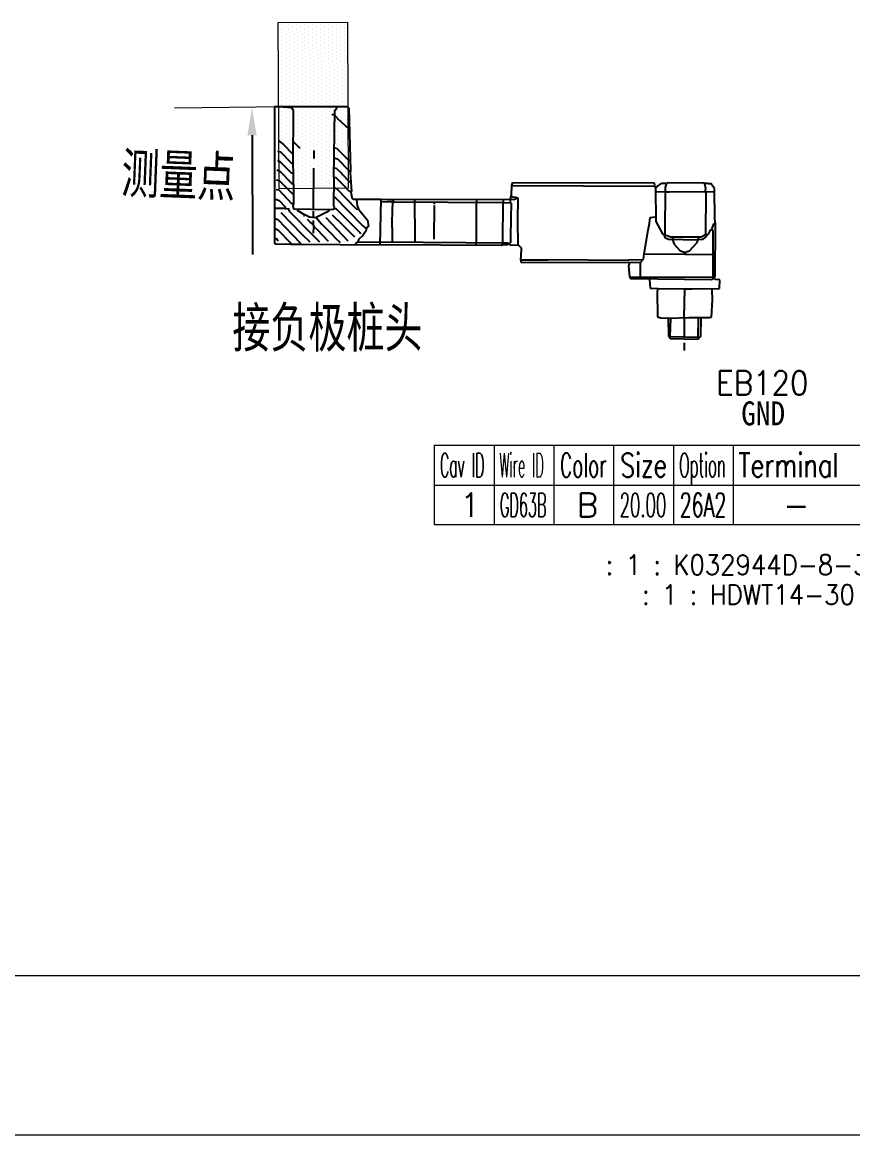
# Model space of a CAD drawing. Header units: inches. Extents: x 47316 to 59086, y 3141 to 11743.
# Drawn here: x 53087.4 to 53191.7, y 9458.1 to 9597.7 of the extents above; entities that cross this region are included whole.
import ezdxf

# ---------------------------------------------------------------- set-up
doc = ezdxf.new("R2010")
doc.units = ezdxf.units.IN
doc.header["$MEASUREMENT"] = 0
doc.layers.add('PFV', color=7, linetype='Continuous')
doc.styles.add('MtX_FangSong_GB2312', font='')
doc.styles.get("Standard").update_dxf_attribs({"font": ''})
doc.styles.get('MtX_FangSong_GB2312').set_extended_font_data('FangSong_GB2312')
doc.styles.get('Standard').set_extended_font_data('SimSun')

msp = doc.modelspace()

# ---------------------------------------------------------------- linework, layer by layer
at = {"color": 0, "lineweight": 15}
for p, q in [((53119.55, 9597.65), (53128.24, 9597.69)), ((53119.65, 9576.8), (53119.55, 9597.65)), ((53119.9, 9597.43), (53119.9, 9597.43)), ((53119.9, 9596.93), (53119.9, 9596.93)), ((53120.4, 9597.18), (53120.4, 9597.18)), ((53120.9, 9597.43), (53120.9, 9597.43)), ((53120.9, 9596.93), (53120.9, 9596.93)), ((53121.4, 9597.19), (53121.4, 9597.19)), ((53121.9, 9597.44), (53121.9, 9597.44)), ((53121.9, 9596.94), (53121.9, 9596.94)), ((53122.4, 9597.19), (53122.4, 9597.19)), ((53122.9, 9597.44), (53122.9, 9597.44)), ((53122.9, 9596.94), (53122.9, 9596.94)), ((53123.4, 9597.2), (53123.4, 9597.2)), ((53123.9, 9597.45), (53123.9, 9597.45)), ((53123.9, 9596.95), (53123.9, 9596.95)), ((53124.4, 9597.2), (53124.4, 9597.2)), ((53124.9, 9597.45), (53124.9, 9597.45)), ((53124.9, 9596.95), (53124.9, 9596.95)), ((53125.4, 9597.21), (53125.4, 9597.21)), ((53125.9, 9597.46), (53125.9, 9597.46)), ((53125.9, 9596.96), (53125.9, 9596.96)), ((53126.4, 9597.21), (53126.4, 9597.21)), ((53126.9, 9597.46), (53126.9, 9597.46)), ((53126.9, 9596.96), (53126.9, 9596.96)), ((53127.4, 9597.22), (53127.4, 9597.22)), ((53127.9, 9597.47), (53127.9, 9597.47)), ((53127.9, 9596.97), (53127.9, 9596.97)), ((53128.24, 9597.69), (53128.34, 9576.85)), ((53119.91, 9596.43), (53119.91, 9596.43)), ((53119.91, 9595.93), (53119.91, 9595.93)), ((53119.91, 9595.43), (53119.91, 9595.43)), ((53120.4, 9596.68), (53120.4, 9596.68)), ((53120.41, 9596.18), (53120.41, 9596.18)), ((53120.41, 9595.68), (53120.41, 9595.68)), ((53120.91, 9596.43), (53120.91, 9596.43)), ((53120.91, 9595.93), (53120.91, 9595.93)), ((53120.91, 9595.43), (53120.91, 9595.43)), ((53121.4, 9596.69), (53121.4, 9596.69)), ((53121.41, 9596.19), (53121.41, 9596.19)), ((53121.41, 9595.69), (53121.41, 9595.69)), ((53121.91, 9596.44), (53121.91, 9596.44)), ((53121.91, 9595.94), (53121.91, 9595.94)), ((53121.91, 9595.44), (53121.91, 9595.44)), ((53122.4, 9596.69), (53122.4, 9596.69)), ((53122.41, 9596.19), (53122.41, 9596.19)), ((53122.41, 9595.69), (53122.41, 9595.69)), ((53122.91, 9596.44), (53122.91, 9596.44)), ((53122.91, 9595.94), (53122.91, 9595.94)), ((53122.91, 9595.44), (53122.91, 9595.44)), ((53123.4, 9596.7), (53123.4, 9596.7)), ((53123.41, 9596.2), (53123.41, 9596.2)), ((53123.41, 9595.7), (53123.41, 9595.7)), ((53123.91, 9596.45), (53123.91, 9596.45)), ((53123.91, 9595.95), (53123.91, 9595.95)), ((53123.91, 9595.45), (53123.91, 9595.45)), ((53124.4, 9596.7), (53124.4, 9596.7)), ((53124.41, 9596.2), (53124.41, 9596.2)), ((53124.41, 9595.7), (53124.41, 9595.7)), ((53124.91, 9596.45), (53124.91, 9596.45)), ((53124.91, 9595.95), (53124.91, 9595.95)), ((53124.91, 9595.45), (53124.91, 9595.45)), ((53125.4, 9596.71), (53125.4, 9596.71)), ((53125.41, 9596.21), (53125.41, 9596.21)), ((53125.41, 9595.71), (53125.41, 9595.71)), ((53125.91, 9596.46), (53125.91, 9596.46)), ((53125.91, 9595.96), (53125.91, 9595.96)), ((53125.91, 9595.46), (53125.91, 9595.46)), ((53126.4, 9596.71), (53126.4, 9596.71)), ((53126.41, 9596.21), (53126.41, 9596.21)), ((53126.41, 9595.71), (53126.41, 9595.71)), ((53126.91, 9596.46), (53126.91, 9596.46)), ((53126.91, 9595.96), (53126.91, 9595.96)), ((53126.91, 9595.46), (53126.91, 9595.46)), ((53127.4, 9596.72), (53127.4, 9596.72)), ((53127.41, 9596.22), (53127.41, 9596.22)), ((53127.41, 9595.72), (53127.41, 9595.72)), ((53127.91, 9596.47), (53127.91, 9596.47)), ((53127.91, 9595.97), (53127.91, 9595.97)), ((53127.91, 9595.47), (53127.91, 9595.47)), ((53119.91, 9594.93), (53119.91, 9594.93)), ((53119.92, 9594.43), (53119.92, 9594.43)), ((53120.41, 9595.18), (53120.41, 9595.18)), ((53120.41, 9594.68), (53120.41, 9594.68)), ((53120.42, 9594.18), (53120.42, 9594.18)), ((53120.91, 9594.93), (53120.91, 9594.93)), ((53120.92, 9594.43), (53120.92, 9594.43)), ((53121.41, 9595.19), (53121.41, 9595.19)), ((53121.41, 9594.69), (53121.41, 9594.69)), ((53121.42, 9594.19), (53121.42, 9594.19)), ((53121.91, 9594.94), (53121.91, 9594.94)), ((53121.91, 9594.44), (53121.91, 9594.44)), ((53122.41, 9595.19), (53122.41, 9595.19)), ((53122.41, 9594.69), (53122.41, 9594.69)), ((53122.42, 9594.19), (53122.42, 9594.19)), ((53122.91, 9594.94), (53122.91, 9594.94)), ((53122.91, 9594.44), (53122.91, 9594.44)), ((53123.41, 9595.2), (53123.41, 9595.2)), ((53123.41, 9594.7), (53123.41, 9594.7)), ((53123.42, 9594.2), (53123.42, 9594.2)), ((53123.91, 9594.95), (53123.91, 9594.95)), ((53123.91, 9594.45), (53123.91, 9594.45)), ((53124.41, 9595.2), (53124.41, 9595.2)), ((53124.41, 9594.7), (53124.41, 9594.7)), ((53124.42, 9594.2), (53124.42, 9594.2)), ((53124.91, 9594.95), (53124.91, 9594.95)), ((53124.91, 9594.45), (53124.91, 9594.45)), ((53125.41, 9595.21), (53125.41, 9595.21)), ((53125.41, 9594.71), (53125.41, 9594.71)), ((53125.42, 9594.21), (53125.42, 9594.21)), ((53125.91, 9594.96), (53125.91, 9594.96)), ((53125.91, 9594.46), (53125.91, 9594.46)), ((53126.41, 9595.21), (53126.41, 9595.21)), ((53126.41, 9594.71), (53126.41, 9594.71)), ((53126.42, 9594.21), (53126.42, 9594.21)), ((53126.91, 9594.96), (53126.91, 9594.96)), ((53126.91, 9594.46), (53126.91, 9594.46)), ((53127.41, 9595.22), (53127.41, 9595.22)), ((53127.41, 9594.72), (53127.41, 9594.72)), ((53127.42, 9594.22), (53127.42, 9594.22)), ((53127.91, 9594.97), (53127.91, 9594.97)), ((53127.91, 9594.47), (53127.91, 9594.47)), ((53119.92, 9593.93), (53119.92, 9593.93)), ((53119.92, 9593.43), (53119.92, 9593.43)), ((53119.92, 9592.93), (53119.92, 9592.93)), ((53120.42, 9593.68), (53120.42, 9593.68)), ((53120.42, 9593.18), (53120.42, 9593.18)), ((53120.42, 9592.68), (53120.42, 9592.68)), ((53120.92, 9593.93), (53120.92, 9593.93)), ((53120.92, 9593.43), (53120.92, 9593.43)), ((53120.92, 9592.93), (53120.92, 9592.93)), ((53121.42, 9593.69), (53121.42, 9593.69)), ((53121.42, 9593.19), (53121.42, 9593.19)), ((53121.42, 9592.69), (53121.42, 9592.69)), ((53121.92, 9593.94), (53121.92, 9593.94)), ((53121.92, 9593.44), (53121.92, 9593.44)), ((53121.92, 9592.94), (53121.92, 9592.94)), ((53122.42, 9593.69), (53122.42, 9593.69)), ((53122.42, 9593.19), (53122.42, 9593.19)), ((53122.42, 9592.69), (53122.42, 9592.69)), ((53122.92, 9593.94), (53122.92, 9593.94)), ((53122.92, 9593.44), (53122.92, 9593.44)), ((53122.92, 9592.94), (53122.92, 9592.94)), ((53123.42, 9593.7), (53123.42, 9593.7)), ((53123.42, 9593.2), (53123.42, 9593.2)), ((53123.42, 9592.7), (53123.42, 9592.7)), ((53123.92, 9593.95), (53123.92, 9593.95)), ((53123.92, 9593.45), (53123.92, 9593.45)), ((53123.92, 9592.95), (53123.92, 9592.95)), ((53124.42, 9593.7), (53124.42, 9593.7)), ((53124.42, 9593.2), (53124.42, 9593.2)), ((53124.42, 9592.7), (53124.42, 9592.7)), ((53124.92, 9593.95), (53124.92, 9593.95)), ((53124.92, 9593.45), (53124.92, 9593.45)), ((53124.92, 9592.95), (53124.92, 9592.95)), ((53125.42, 9593.71), (53125.42, 9593.71)), ((53125.42, 9593.21), (53125.42, 9593.21)), ((53125.42, 9592.71), (53125.42, 9592.71)), ((53125.92, 9593.96), (53125.92, 9593.96)), ((53125.92, 9593.46), (53125.92, 9593.46)), ((53125.92, 9592.96), (53125.92, 9592.96)), ((53126.42, 9593.71), (53126.42, 9593.71)), ((53126.42, 9593.21), (53126.42, 9593.21)), ((53126.42, 9592.71), (53126.42, 9592.71)), ((53126.92, 9593.96), (53126.92, 9593.96)), ((53126.92, 9593.46), (53126.92, 9593.46)), ((53126.92, 9592.96), (53126.92, 9592.96)), ((53127.42, 9593.72), (53127.42, 9593.72)), ((53127.42, 9593.22), (53127.42, 9593.22)), ((53127.42, 9592.72), (53127.42, 9592.72)), ((53127.92, 9593.97), (53127.92, 9593.97)), ((53127.92, 9593.47), (53127.92, 9593.47)), ((53127.92, 9592.97), (53127.92, 9592.97)), ((53119.92, 9592.43), (53119.92, 9592.43)), ((53119.93, 9591.93), (53119.93, 9591.93)), ((53119.93, 9591.43), (53119.93, 9591.43)), ((53120.43, 9592.18), (53120.43, 9592.18)), ((53120.43, 9591.68), (53120.43, 9591.68)), ((53120.92, 9592.43), (53120.92, 9592.43)), ((53120.93, 9591.93), (53120.93, 9591.93)), ((53120.93, 9591.43), (53120.93, 9591.43)), ((53121.43, 9592.19), (53121.43, 9592.19)), ((53121.43, 9591.69), (53121.43, 9591.69)), ((53121.92, 9592.44), (53121.92, 9592.44)), ((53121.93, 9591.94), (53121.93, 9591.94)), ((53121.93, 9591.44), (53121.93, 9591.44)), ((53122.43, 9592.19), (53122.43, 9592.19)), ((53122.43, 9591.69), (53122.43, 9591.69)), ((53122.92, 9592.44), (53122.92, 9592.44)), ((53122.93, 9591.94), (53122.93, 9591.94)), ((53122.93, 9591.44), (53122.93, 9591.44)), ((53123.43, 9592.2), (53123.43, 9592.2)), ((53123.43, 9591.7), (53123.43, 9591.7)), ((53123.92, 9592.45), (53123.92, 9592.45)), ((53123.93, 9591.95), (53123.93, 9591.95)), ((53123.93, 9591.45), (53123.93, 9591.45)), ((53124.43, 9592.2), (53124.43, 9592.2)), ((53124.43, 9591.7), (53124.43, 9591.7)), ((53124.92, 9592.45), (53124.92, 9592.45)), ((53124.93, 9591.95), (53124.93, 9591.95)), ((53124.93, 9591.45), (53124.93, 9591.45)), ((53125.43, 9592.21), (53125.43, 9592.21)), ((53125.43, 9591.71), (53125.43, 9591.71)), ((53125.92, 9592.46), (53125.92, 9592.46)), ((53125.93, 9591.96), (53125.93, 9591.96)), ((53125.93, 9591.46), (53125.93, 9591.46)), ((53126.43, 9592.21), (53126.43, 9592.21)), ((53126.43, 9591.71), (53126.43, 9591.71)), ((53126.92, 9592.46), (53126.92, 9592.46)), ((53126.93, 9591.96), (53126.93, 9591.96)), ((53126.93, 9591.46), (53126.93, 9591.46)), ((53127.43, 9592.22), (53127.43, 9592.22)), ((53127.43, 9591.72), (53127.43, 9591.72)), ((53127.92, 9592.47), (53127.92, 9592.47)), ((53127.93, 9591.97), (53127.93, 9591.97)), ((53127.93, 9591.47), (53127.93, 9591.47)), ((53119.93, 9590.93), (53119.93, 9590.93)), ((53119.93, 9590.43), (53119.93, 9590.43)), ((53119.94, 9589.93), (53119.94, 9589.93)), ((53120.43, 9591.18), (53120.43, 9591.18)), ((53120.43, 9590.68), (53120.43, 9590.68)), ((53120.44, 9590.18), (53120.44, 9590.18)), ((53120.93, 9590.93), (53120.93, 9590.93)), ((53120.93, 9590.43), (53120.93, 9590.43)), ((53120.94, 9589.93), (53120.94, 9589.93)), ((53121.43, 9591.19), (53121.43, 9591.19)), ((53121.43, 9590.69), (53121.43, 9590.69)), ((53121.44, 9590.19), (53121.44, 9590.19)), ((53121.93, 9590.94), (53121.93, 9590.94)), ((53121.93, 9590.44), (53121.93, 9590.44)), ((53121.94, 9589.94), (53121.94, 9589.94)), ((53122.43, 9591.19), (53122.43, 9591.19)), ((53122.43, 9590.69), (53122.43, 9590.69)), ((53122.44, 9590.19), (53122.44, 9590.19)), ((53122.93, 9590.94), (53122.93, 9590.94)), ((53122.93, 9590.44), (53122.93, 9590.44)), ((53122.94, 9589.94), (53122.94, 9589.94)), ((53123.43, 9591.2), (53123.43, 9591.2)), ((53123.43, 9590.7), (53123.43, 9590.7)), ((53123.44, 9590.2), (53123.44, 9590.2)), ((53123.93, 9590.95), (53123.93, 9590.95)), ((53123.93, 9590.45), (53123.93, 9590.45)), ((53123.94, 9589.95), (53123.94, 9589.95)), ((53124.43, 9591.2), (53124.43, 9591.2)), ((53124.43, 9590.7), (53124.43, 9590.7)), ((53124.44, 9590.2), (53124.44, 9590.2)), ((53124.93, 9590.95), (53124.93, 9590.95)), ((53124.93, 9590.45), (53124.93, 9590.45)), ((53124.94, 9589.95), (53124.94, 9589.95)), ((53125.43, 9591.21), (53125.43, 9591.21)), ((53125.43, 9590.71), (53125.43, 9590.71)), ((53125.44, 9590.21), (53125.44, 9590.21)), ((53125.93, 9590.96), (53125.93, 9590.96)), ((53125.93, 9590.46), (53125.93, 9590.46)), ((53125.94, 9589.96), (53125.94, 9589.96)), ((53126.43, 9591.21), (53126.43, 9591.21)), ((53126.43, 9590.71), (53126.43, 9590.71)), ((53126.44, 9590.21), (53126.44, 9590.21)), ((53126.93, 9590.96), (53126.93, 9590.96)), ((53126.93, 9590.46), (53126.93, 9590.46)), ((53126.94, 9589.96), (53126.94, 9589.96)), ((53127.43, 9591.22), (53127.43, 9591.22)), ((53127.43, 9590.72), (53127.43, 9590.72)), ((53127.44, 9590.22), (53127.44, 9590.22)), ((53127.93, 9590.97), (53127.93, 9590.97)), ((53127.93, 9590.47), (53127.93, 9590.47)), ((53127.94, 9589.97), (53127.94, 9589.97)), ((53119.94, 9589.43), (53119.94, 9589.43)), ((53119.94, 9588.93), (53119.94, 9588.93)), ((53120.44, 9589.68), (53120.44, 9589.68)), ((53120.44, 9589.18), (53120.44, 9589.18)), ((53120.44, 9588.68), (53120.44, 9588.68)), ((53120.94, 9589.43), (53120.94, 9589.43)), ((53120.94, 9588.93), (53120.94, 9588.93)), ((53121.44, 9589.69), (53121.44, 9589.69)), ((53121.44, 9589.19), (53121.44, 9589.19)), ((53121.44, 9588.69), (53121.44, 9588.69)), ((53121.94, 9589.44), (53121.94, 9589.44)), ((53121.94, 9588.94), (53121.94, 9588.94)), ((53122.44, 9589.69), (53122.44, 9589.69)), ((53122.44, 9589.19), (53122.44, 9589.19)), ((53122.44, 9588.69), (53122.44, 9588.69)), ((53122.94, 9589.44), (53122.94, 9589.44)), ((53122.94, 9588.94), (53122.94, 9588.94)), ((53123.44, 9589.7), (53123.44, 9589.7)), ((53123.44, 9589.2), (53123.44, 9589.2)), ((53123.44, 9588.7), (53123.44, 9588.7)), ((53123.94, 9589.45), (53123.94, 9589.45)), ((53123.94, 9588.95), (53123.94, 9588.95)), ((53123.94, 9588.45), (53123.94, 9588.45)), ((53124.44, 9589.7), (53124.44, 9589.7)), ((53124.44, 9589.2), (53124.44, 9589.2)), ((53124.44, 9588.7), (53124.44, 9588.7)), ((53124.94, 9589.45), (53124.94, 9589.45)), ((53124.94, 9588.95), (53124.94, 9588.95)), ((53124.94, 9588.45), (53124.94, 9588.45)), ((53125.44, 9589.71), (53125.44, 9589.71)), ((53125.44, 9589.21), (53125.44, 9589.21)), ((53125.44, 9588.71), (53125.44, 9588.71)), ((53125.94, 9589.46), (53125.94, 9589.46)), ((53125.94, 9588.96), (53125.94, 9588.96)), ((53125.94, 9588.46), (53125.94, 9588.46)), ((53126.44, 9589.71), (53126.44, 9589.71)), ((53126.44, 9589.21), (53126.44, 9589.21)), ((53126.44, 9588.71), (53126.44, 9588.71)), ((53126.94, 9589.46), (53126.94, 9589.46)), ((53126.94, 9588.96), (53126.94, 9588.96)), ((53126.94, 9588.46), (53126.94, 9588.46)), ((53127.44, 9589.72), (53127.44, 9589.72)), ((53127.44, 9589.22), (53127.44, 9589.22)), ((53127.44, 9588.72), (53127.44, 9588.72)), ((53127.94, 9589.47), (53127.94, 9589.47)), ((53127.94, 9588.97), (53127.94, 9588.97)), ((53127.94, 9588.47), (53127.94, 9588.47)), ((53123.65, 9587.1), (53106.54, 9586.89)), ((53119.94, 9588.43), (53119.94, 9588.43)), ((53119.95, 9587.93), (53119.95, 9587.93)), ((53119.95, 9587.43), (53119.95, 9587.43)), ((53120.44, 9588.18), (53120.44, 9588.18)), ((53120.45, 9587.68), (53120.45, 9587.68)), ((53120.45, 9587.18), (53120.45, 9587.18)), ((53120.94, 9588.43), (53120.94, 9588.43)), ((53120.95, 9587.93), (53120.95, 9587.93)), ((53120.95, 9587.43), (53120.95, 9587.43)), ((53121.44, 9588.19), (53121.44, 9588.19)), ((53121.45, 9587.69), (53121.45, 9587.69)), ((53121.45, 9587.19), (53121.45, 9587.19)), ((53121.94, 9588.44), (53121.94, 9588.44)), ((53121.95, 9587.94), (53121.95, 9587.94)), ((53121.95, 9587.44), (53121.95, 9587.44)), ((53122.44, 9588.19), (53122.44, 9588.19)), ((53122.45, 9587.69), (53122.45, 9587.69)), ((53122.45, 9587.19), (53122.45, 9587.19)), ((53122.94, 9588.44), (53122.94, 9588.44)), ((53122.95, 9587.94), (53122.95, 9587.94)), ((53122.95, 9587.44), (53122.95, 9587.44)), ((53123.44, 9588.2), (53123.44, 9588.2)), ((53123.45, 9587.7), (53123.45, 9587.7)), ((53123.45, 9587.2), (53123.45, 9587.2)), ((53123.95, 9587.95), (53123.95, 9587.95)), ((53123.95, 9587.45), (53123.95, 9587.45)), ((53124.44, 9588.2), (53124.44, 9588.2)), ((53124.45, 9587.7), (53124.45, 9587.7)), ((53124.45, 9587.2), (53124.45, 9587.2)), ((53124.95, 9587.95), (53124.95, 9587.95)), ((53124.95, 9587.45), (53124.95, 9587.45)), ((53125.44, 9588.21), (53125.44, 9588.21)), ((53125.45, 9587.71), (53125.45, 9587.71)), ((53125.45, 9587.21), (53125.45, 9587.21)), ((53125.95, 9587.96), (53125.95, 9587.96)), ((53125.95, 9587.46), (53125.95, 9587.46)), ((53126.44, 9588.21), (53126.44, 9588.21)), ((53126.45, 9587.71), (53126.45, 9587.71)), ((53126.45, 9587.21), (53126.45, 9587.21)), ((53126.95, 9587.96), (53126.95, 9587.96)), ((53126.95, 9587.46), (53126.95, 9587.46)), ((53127.44, 9588.22), (53127.44, 9588.22)), ((53127.45, 9587.72), (53127.45, 9587.72)), ((53127.45, 9587.22), (53127.45, 9587.22)), ((53127.95, 9587.97), (53127.95, 9587.97)), ((53127.95, 9587.47), (53127.95, 9587.47)), ((53119.95, 9586.93), (53119.95, 9586.93)), ((53119.95, 9586.43), (53119.95, 9586.43)), ((53119.96, 9585.93), (53119.96, 9585.93)), ((53120.45, 9586.68), (53120.45, 9586.68)), ((53120.45, 9586.18), (53120.45, 9586.18)), ((53120.46, 9585.68), (53120.46, 9585.68)), ((53120.95, 9586.93), (53120.95, 9586.93)), ((53120.95, 9586.43), (53120.95, 9586.43)), ((53120.96, 9585.93), (53120.96, 9585.93)), ((53121.45, 9586.69), (53121.45, 9586.69)), ((53121.45, 9586.19), (53121.45, 9586.19)), ((53121.46, 9585.69), (53121.46, 9585.69)), ((53121.95, 9586.94), (53121.95, 9586.94)), ((53121.95, 9586.44), (53121.95, 9586.44)), ((53121.96, 9585.94), (53121.96, 9585.94)), ((53122.45, 9586.69), (53122.45, 9586.69)), ((53122.45, 9586.19), (53122.45, 9586.19)), ((53122.46, 9585.69), (53122.46, 9585.69)), ((53122.95, 9586.94), (53122.95, 9586.94)), ((53122.95, 9586.44), (53122.95, 9586.44)), ((53122.96, 9585.94), (53122.96, 9585.94)), ((53123.45, 9586.7), (53123.45, 9586.7)), ((53123.45, 9586.2), (53123.45, 9586.2)), ((53123.46, 9585.7), (53123.46, 9585.7)), ((53123.95, 9586.95), (53123.95, 9586.95)), ((53123.95, 9586.45), (53123.95, 9586.45)), ((53123.96, 9585.95), (53123.96, 9585.95)), ((53124.45, 9586.7), (53124.45, 9586.7)), ((53124.45, 9586.2), (53124.45, 9586.2)), ((53124.46, 9585.7), (53124.46, 9585.7)), ((53124.95, 9586.95), (53124.95, 9586.95)), ((53124.95, 9586.45), (53124.95, 9586.45)), ((53124.96, 9585.95), (53124.96, 9585.95)), ((53125.45, 9586.71), (53125.45, 9586.71)), ((53125.45, 9586.21), (53125.45, 9586.21)), ((53125.46, 9585.71), (53125.46, 9585.71)), ((53125.95, 9586.96), (53125.95, 9586.96)), ((53125.95, 9586.46), (53125.95, 9586.46)), ((53125.96, 9585.96), (53125.96, 9585.96)), ((53126.45, 9586.71), (53126.45, 9586.71)), ((53126.45, 9586.21), (53126.45, 9586.21)), ((53126.46, 9585.71), (53126.46, 9585.71)), ((53126.95, 9586.96), (53126.95, 9586.96)), ((53126.95, 9586.46), (53126.95, 9586.46)), ((53126.96, 9585.96), (53126.96, 9585.96)), ((53127.45, 9586.72), (53127.45, 9586.72)), ((53127.45, 9586.22), (53127.45, 9586.22)), ((53127.46, 9585.72), (53127.46, 9585.72)), ((53127.95, 9586.97), (53127.95, 9586.97)), ((53127.95, 9586.47), (53127.95, 9586.47)), ((53127.96, 9585.97), (53127.96, 9585.97)), ((53119.96, 9585.43), (53119.96, 9585.43)), ((53119.96, 9584.93), (53119.96, 9584.93)), ((53119.96, 9584.43), (53119.96, 9584.43)), ((53120.46, 9585.18), (53120.46, 9585.18)), ((53120.46, 9584.68), (53120.46, 9584.68)), ((53120.96, 9585.43), (53120.96, 9585.43)), ((53120.96, 9584.93), (53120.96, 9584.93)), ((53120.96, 9584.43), (53120.96, 9584.43)), ((53121.46, 9585.19), (53121.46, 9585.19)), ((53121.46, 9584.69), (53121.46, 9584.69)), ((53121.96, 9585.44), (53121.96, 9585.44)), ((53121.96, 9584.94), (53121.96, 9584.94)), ((53121.96, 9584.44), (53121.96, 9584.44)), ((53122.46, 9585.19), (53122.46, 9585.19)), ((53122.46, 9584.69), (53122.46, 9584.69)), ((53122.96, 9585.44), (53122.96, 9585.44)), ((53122.96, 9584.94), (53122.96, 9584.94)), ((53122.96, 9584.44), (53122.96, 9584.44)), ((53123.46, 9585.2), (53123.46, 9585.2)), ((53123.46, 9584.7), (53123.46, 9584.7)), ((53123.96, 9585.45), (53123.96, 9585.45)), ((53123.96, 9584.95), (53123.96, 9584.95)), ((53123.96, 9584.45), (53123.96, 9584.45)), ((53124.46, 9585.2), (53124.46, 9585.2)), ((53124.46, 9584.7), (53124.46, 9584.7)), ((53124.96, 9585.45), (53124.96, 9585.45)), ((53124.96, 9584.95), (53124.96, 9584.95)), ((53124.96, 9584.45), (53124.96, 9584.45)), ((53125.46, 9585.21), (53125.46, 9585.21)), ((53125.46, 9584.71), (53125.46, 9584.71)), ((53125.96, 9585.46), (53125.96, 9585.46)), ((53125.96, 9584.96), (53125.96, 9584.96)), ((53125.96, 9584.46), (53125.96, 9584.46)), ((53126.46, 9585.21), (53126.46, 9585.21)), ((53126.46, 9584.71), (53126.46, 9584.71)), ((53126.96, 9585.46), (53126.96, 9585.46)), ((53126.96, 9584.96), (53126.96, 9584.96)), ((53126.96, 9584.46), (53126.96, 9584.46)), ((53127.46, 9585.22), (53127.46, 9585.22)), ((53127.46, 9584.72), (53127.46, 9584.72)), ((53127.96, 9585.47), (53127.96, 9585.47)), ((53127.96, 9584.97), (53127.96, 9584.97)), ((53127.96, 9584.47), (53127.96, 9584.47)), ((53119.97, 9583.93), (53119.97, 9583.93)), ((53119.97, 9583.43), (53119.97, 9583.43)), ((53119.97, 9582.93), (53119.97, 9582.93)), ((53120.46, 9584.18), (53120.46, 9584.18)), ((53120.47, 9583.68), (53120.47, 9583.68)), ((53120.47, 9583.18), (53120.47, 9583.18)), ((53120.97, 9583.93), (53120.97, 9583.93)), ((53120.97, 9583.43), (53120.97, 9583.43)), ((53120.97, 9582.93), (53120.97, 9582.93)), ((53121.46, 9584.19), (53121.46, 9584.19)), ((53121.47, 9583.69), (53121.47, 9583.69)), ((53121.47, 9583.19), (53121.47, 9583.19)), ((53121.97, 9583.94), (53121.97, 9583.94)), ((53121.97, 9583.44), (53121.97, 9583.44)), ((53121.97, 9582.94), (53121.97, 9582.94)), ((53122.46, 9584.19), (53122.46, 9584.19)), ((53122.47, 9583.69), (53122.47, 9583.69)), ((53122.47, 9583.19), (53122.47, 9583.19)), ((53122.97, 9583.94), (53122.97, 9583.94)), ((53122.97, 9583.44), (53122.97, 9583.44)), ((53122.97, 9582.94), (53122.97, 9582.94)), ((53123.46, 9584.2), (53123.46, 9584.2)), ((53123.47, 9583.7), (53123.47, 9583.7)), ((53123.47, 9583.2), (53123.47, 9583.2)), ((53123.97, 9583.95), (53123.97, 9583.95)), ((53123.97, 9583.45), (53123.97, 9583.45)), ((53123.97, 9582.95), (53123.97, 9582.95)), ((53124.46, 9584.2), (53124.46, 9584.2)), ((53124.47, 9583.7), (53124.47, 9583.7)), ((53124.47, 9583.2), (53124.47, 9583.2)), ((53124.97, 9583.95), (53124.97, 9583.95)), ((53124.97, 9583.45), (53124.97, 9583.45)), ((53124.97, 9582.95), (53124.97, 9582.95)), ((53125.46, 9584.21), (53125.46, 9584.21)), ((53125.47, 9583.71), (53125.47, 9583.71)), ((53125.47, 9583.21), (53125.47, 9583.21)), ((53125.97, 9583.96), (53125.97, 9583.96)), ((53125.97, 9583.46), (53125.97, 9583.46)), ((53125.97, 9582.96), (53125.97, 9582.96)), ((53126.46, 9584.21), (53126.46, 9584.21)), ((53126.47, 9583.71), (53126.47, 9583.71)), ((53126.47, 9583.21), (53126.47, 9583.21)), ((53126.97, 9583.96), (53126.97, 9583.96)), ((53126.97, 9583.46), (53126.97, 9583.46)), ((53126.97, 9582.96), (53126.97, 9582.96)), ((53127.46, 9584.22), (53127.46, 9584.22)), ((53127.47, 9583.72), (53127.47, 9583.72)), ((53127.47, 9583.22), (53127.47, 9583.22)), ((53127.97, 9583.97), (53127.97, 9583.97)), ((53127.97, 9583.47), (53127.97, 9583.47)), ((53127.97, 9582.97), (53127.97, 9582.97)), ((53119.97, 9582.43), (53119.97, 9582.43)), ((53119.97, 9581.93), (53119.97, 9581.93)), ((53120.47, 9582.68), (53120.47, 9582.68)), ((53120.47, 9582.18), (53120.47, 9582.18)), ((53120.48, 9581.68), (53120.48, 9581.68)), ((53120.97, 9582.43), (53120.97, 9582.43)), ((53120.97, 9581.93), (53120.97, 9581.93)), ((53121.47, 9582.69), (53121.47, 9582.69)), ((53121.47, 9582.19), (53121.47, 9582.19)), ((53121.48, 9581.69), (53121.48, 9581.69)), ((53121.97, 9582.44), (53121.97, 9582.44)), ((53121.97, 9581.94), (53121.97, 9581.94)), ((53122.47, 9582.69), (53122.47, 9582.69)), ((53122.47, 9582.19), (53122.47, 9582.19)), ((53122.48, 9581.69), (53122.48, 9581.69)), ((53122.97, 9582.44), (53122.97, 9582.44)), ((53122.97, 9581.94), (53122.97, 9581.94)), ((53123.47, 9582.7), (53123.47, 9582.7)), ((53123.47, 9582.2), (53123.47, 9582.2)), ((53123.48, 9581.7), (53123.48, 9581.7)), ((53123.97, 9582.45), (53123.97, 9582.45)), ((53123.97, 9581.95), (53123.97, 9581.95)), ((53124.47, 9582.7), (53124.47, 9582.7)), ((53124.47, 9582.2), (53124.47, 9582.2)), ((53124.48, 9581.7), (53124.48, 9581.7)), ((53124.97, 9582.45), (53124.97, 9582.45)), ((53124.97, 9581.95), (53124.97, 9581.95)), ((53125.47, 9582.71), (53125.47, 9582.71)), ((53125.47, 9582.21), (53125.47, 9582.21)), ((53125.48, 9581.71), (53125.48, 9581.71)), ((53125.97, 9582.46), (53125.97, 9582.46)), ((53125.97, 9581.96), (53125.97, 9581.96)), ((53126.47, 9582.71), (53126.47, 9582.71)), ((53126.47, 9582.21), (53126.47, 9582.21)), ((53126.48, 9581.71), (53126.48, 9581.71)), ((53126.97, 9582.46), (53126.97, 9582.46)), ((53126.97, 9581.96), (53126.97, 9581.96)), ((53127.47, 9582.72), (53127.47, 9582.72)), ((53127.47, 9582.22), (53127.47, 9582.22)), ((53127.48, 9581.72), (53127.48, 9581.72)), ((53127.97, 9582.47), (53127.97, 9582.47)), ((53127.97, 9581.97), (53127.97, 9581.97)), ((53119.98, 9581.43), (53119.98, 9581.43)), ((53119.98, 9580.93), (53119.98, 9580.93)), ((53119.98, 9580.43), (53119.98, 9580.43)), ((53120.48, 9581.18), (53120.48, 9581.18)), ((53120.48, 9580.68), (53120.48, 9580.68)), ((53120.48, 9580.18), (53120.48, 9580.18)), ((53120.98, 9581.43), (53120.98, 9581.43)), ((53120.98, 9580.93), (53120.98, 9580.93)), ((53120.98, 9580.43), (53120.98, 9580.43)), ((53121.48, 9581.19), (53121.48, 9581.19)), ((53121.48, 9580.69), (53121.48, 9580.69)), ((53121.48, 9580.19), (53121.48, 9580.19)), ((53121.98, 9581.44), (53121.98, 9581.44)), ((53121.98, 9580.94), (53121.98, 9580.94)), ((53121.98, 9580.44), (53121.98, 9580.44)), ((53122.48, 9581.19), (53122.48, 9581.19)), ((53122.48, 9580.69), (53122.48, 9580.69)), ((53122.48, 9580.19), (53122.48, 9580.19)), ((53122.98, 9581.44), (53122.98, 9581.44)), ((53122.98, 9580.94), (53122.98, 9580.94)), ((53122.98, 9580.44), (53122.98, 9580.44)), ((53123.48, 9581.2), (53123.48, 9581.2)), ((53123.48, 9580.7), (53123.48, 9580.7)), ((53123.48, 9580.2), (53123.48, 9580.2)), ((53123.98, 9581.45), (53123.98, 9581.45)), ((53123.98, 9580.95), (53123.98, 9580.95)), ((53123.98, 9580.45), (53123.98, 9580.45)), ((53124.48, 9581.2), (53124.48, 9581.2)), ((53124.48, 9580.7), (53124.48, 9580.7)), ((53124.48, 9580.2), (53124.48, 9580.2)), ((53124.98, 9581.45), (53124.98, 9581.45)), ((53124.98, 9580.95), (53124.98, 9580.95)), ((53124.98, 9580.45), (53124.98, 9580.45)), ((53125.48, 9581.21), (53125.48, 9581.21)), ((53125.48, 9580.71), (53125.48, 9580.71)), ((53125.48, 9580.21), (53125.48, 9580.21)), ((53125.98, 9581.46), (53125.98, 9581.46)), ((53125.98, 9580.96), (53125.98, 9580.96)), ((53125.98, 9580.46), (53125.98, 9580.46)), ((53126.48, 9581.21), (53126.48, 9581.21)), ((53126.48, 9580.71), (53126.48, 9580.71)), ((53126.48, 9580.21), (53126.48, 9580.21)), ((53126.98, 9581.46), (53126.98, 9581.46)), ((53126.98, 9580.96), (53126.98, 9580.96)), ((53126.98, 9580.46), (53126.98, 9580.46)), ((53127.48, 9581.22), (53127.48, 9581.22)), ((53127.48, 9580.72), (53127.48, 9580.72)), ((53127.48, 9580.22), (53127.48, 9580.22)), ((53127.98, 9581.47), (53127.98, 9581.47)), ((53127.98, 9580.97), (53127.98, 9580.97)), ((53127.98, 9580.47), (53127.98, 9580.47)), ((53119.98, 9579.93), (53119.98, 9579.93)), ((53119.99, 9579.43), (53119.99, 9579.43)), ((53119.99, 9578.93), (53119.99, 9578.93)), ((53120.49, 9579.68), (53120.49, 9579.68)), ((53120.49, 9579.18), (53120.49, 9579.18)), ((53120.49, 9578.68), (53120.49, 9578.68)), ((53120.98, 9579.93), (53120.98, 9579.93)), ((53120.99, 9579.43), (53120.99, 9579.43)), ((53120.99, 9578.93), (53120.99, 9578.93)), ((53121.49, 9579.69), (53121.49, 9579.69)), ((53121.49, 9579.19), (53121.49, 9579.19)), ((53121.49, 9578.69), (53121.49, 9578.69)), ((53121.98, 9579.94), (53121.98, 9579.94)), ((53121.99, 9579.44), (53121.99, 9579.44)), ((53121.99, 9578.94), (53121.99, 9578.94)), ((53122.49, 9579.69), (53122.49, 9579.69)), ((53122.49, 9579.19), (53122.49, 9579.19)), ((53122.49, 9578.69), (53122.49, 9578.69)), ((53122.98, 9579.94), (53122.98, 9579.94)), ((53122.99, 9579.44), (53122.99, 9579.44)), ((53122.99, 9578.94), (53122.99, 9578.94)), ((53123.49, 9579.7), (53123.49, 9579.7)), ((53123.49, 9579.2), (53123.49, 9579.2)), ((53123.49, 9578.7), (53123.49, 9578.7)), ((53123.98, 9579.95), (53123.98, 9579.95)), ((53123.99, 9579.45), (53123.99, 9579.45)), ((53123.99, 9578.95), (53123.99, 9578.95)), ((53124.49, 9579.7), (53124.49, 9579.7)), ((53124.49, 9579.2), (53124.49, 9579.2)), ((53124.49, 9578.7), (53124.49, 9578.7)), ((53124.98, 9579.95), (53124.98, 9579.95)), ((53124.99, 9579.45), (53124.99, 9579.45)), ((53124.99, 9578.95), (53124.99, 9578.95)), ((53125.49, 9579.71), (53125.49, 9579.71)), ((53125.49, 9579.21), (53125.49, 9579.21)), ((53125.49, 9578.71), (53125.49, 9578.71)), ((53125.98, 9579.96), (53125.98, 9579.96)), ((53125.99, 9579.46), (53125.99, 9579.46)), ((53125.99, 9578.96), (53125.99, 9578.96)), ((53126.49, 9579.71), (53126.49, 9579.71)), ((53126.49, 9579.21), (53126.49, 9579.21)), ((53126.49, 9578.71), (53126.49, 9578.71)), ((53126.98, 9579.96), (53126.98, 9579.96)), ((53126.99, 9579.46), (53126.99, 9579.46)), ((53126.99, 9578.96), (53126.99, 9578.96)), ((53127.49, 9579.72), (53127.49, 9579.72)), ((53127.49, 9579.22), (53127.49, 9579.22)), ((53127.49, 9578.72), (53127.49, 9578.72)), ((53127.98, 9579.97), (53127.98, 9579.97)), ((53127.99, 9579.47), (53127.99, 9579.47)), ((53127.99, 9578.97), (53127.99, 9578.97)), ((53119.99, 9578.43), (53119.99, 9578.43)), ((53119.99, 9577.93), (53119.99, 9577.93)), ((53120, 9577.43), (53120, 9577.43)), ((53120.49, 9578.18), (53120.49, 9578.18)), ((53120.49, 9577.68), (53120.49, 9577.68)), ((53120.99, 9578.43), (53120.99, 9578.43)), ((53120.99, 9577.93), (53120.99, 9577.93)), ((53121, 9577.43), (53121, 9577.43)), ((53121.49, 9578.19), (53121.49, 9578.19)), ((53121.49, 9577.69), (53121.49, 9577.69)), ((53121.99, 9578.44), (53121.99, 9578.44)), ((53121.99, 9577.94), (53121.99, 9577.94)), ((53122, 9577.44), (53122, 9577.44)), ((53122.49, 9578.19), (53122.49, 9578.19)), ((53122.49, 9577.69), (53122.49, 9577.69)), ((53122.99, 9578.44), (53122.99, 9578.44)), ((53122.99, 9577.94), (53122.99, 9577.94)), ((53123, 9577.44), (53123, 9577.44)), ((53123.49, 9578.2), (53123.49, 9578.2)), ((53123.49, 9577.7), (53123.49, 9577.7)), ((53123.99, 9578.45), (53123.99, 9578.45)), ((53123.99, 9577.95), (53123.99, 9577.95)), ((53124, 9577.45), (53124, 9577.45)), ((53124.49, 9578.2), (53124.49, 9578.2)), ((53124.49, 9577.7), (53124.49, 9577.7)), ((53124.99, 9578.45), (53124.99, 9578.45)), ((53124.99, 9577.95), (53124.99, 9577.95)), ((53125, 9577.45), (53125, 9577.45)), ((53125.49, 9578.21), (53125.49, 9578.21)), ((53125.49, 9577.71), (53125.49, 9577.71)), ((53125.99, 9578.46), (53125.99, 9578.46)), ((53125.99, 9577.96), (53125.99, 9577.96)), ((53126, 9577.46), (53126, 9577.46)), ((53126.49, 9578.21), (53126.49, 9578.21)), ((53126.49, 9577.71), (53126.49, 9577.71)), ((53126.99, 9578.46), (53126.99, 9578.46)), ((53126.99, 9577.96), (53126.99, 9577.96)), ((53127, 9577.46), (53127, 9577.46)), ((53127.49, 9578.22), (53127.49, 9578.22)), ((53127.49, 9577.72), (53127.49, 9577.72)), ((53127.99, 9578.47), (53127.99, 9578.47)), ((53127.99, 9577.97), (53127.99, 9577.97)), ((53128, 9577.47), (53128, 9577.47)), ((53128.34, 9576.85), (53119.65, 9576.8)), ((53120, 9576.93), (53120, 9576.93)), ((53120.5, 9577.18), (53120.5, 9577.18)), ((53121, 9576.93), (53121, 9576.93)), ((53121.5, 9577.19), (53121.5, 9577.19)), ((53122, 9576.94), (53122, 9576.94)), ((53122.5, 9577.19), (53122.5, 9577.19)), ((53123, 9576.94), (53123, 9576.94)), ((53123.5, 9577.2), (53123.5, 9577.2)), ((53124, 9576.95), (53124, 9576.95)), ((53124.5, 9577.2), (53124.5, 9577.2)), ((53125, 9576.95), (53125, 9576.95)), ((53125.5, 9577.21), (53125.5, 9577.21)), ((53126, 9576.96), (53126, 9576.96)), ((53126.5, 9577.21), (53126.5, 9577.21)), ((53127, 9576.96), (53127, 9576.96)), ((53127.5, 9577.22), (53127.5, 9577.22)), ((53128, 9576.97), (53128, 9576.97)), ((50267.93, 9478.08), (57367.93, 9478.08)), ((50247.93, 9458.08), (57387.93, 9458.08))]:
    msp.add_line(p, q, dxfattribs=at)
at = {"color": 0, "lineweight": -3}
msp.add_line((53119.07, 9587.1), (53119.07, 9569.92), dxfattribs=at)
msp.add_line((53116.27, 9583.51), (53116.33, 9568.56))
at = {"color": 0, "linetype": 'Continuous', "lineweight": 15}
for p, q in [((53139.18, 9544.61), (53221.68, 9544.61)), ((53139.18, 9539.61), (53139.18, 9544.61)), ((53139.18, 9539.61), (53221.68, 9539.61))]:
    msp.add_line(p, q, dxfattribs=at)
at = {"color": 7, "linetype": 'Continuous', "lineweight": 15}
for p, q in [((53146.68, 9539.61), (53146.68, 9544.61)), ((53154.18, 9539.61), (53154.18, 9544.61)), ((53161.68, 9539.61), (53161.68, 9544.61)), ((53169.18, 9539.61), (53169.18, 9544.61)), ((53176.68, 9539.61), (53176.68, 9544.61))]:
    msp.add_line(p, q, dxfattribs=at)
at = {"color": 102, "linetype": 'Continuous', "lineweight": 15}
for p, q in [((53146.68, 9534.61), (53146.68, 9539.61)), ((53154.18, 9534.61), (53154.18, 9539.61)), ((53161.68, 9534.61), (53161.68, 9539.61)), ((53169.18, 9534.61), (53169.18, 9539.61)), ((53176.68, 9534.61), (53176.68, 9539.61))]:
    msp.add_line(p, q, dxfattribs=at)
at = {"color": 0, "linetype": 'Continuous', "lineweight": 15}
msp.add_lwpolyline([(53139.18, 9534.61), (53139.18, 9539.61), (53221.68, 9539.61), (53221.68, 9534.61)], close=True, dxfattribs=at)
msp.add_solid([(53115.69, 9583.51), (53116.26, 9587.01), (53116.85, 9583.51)])
at = {"layer": 'PFV', "color": 0}
for p, q in [((53121.25, 9586.97), (53119.07, 9587.1)), ((53119.07, 9587.1), (53128.22, 9587.1)), ((53126.89, 9586.93), (53126.9, 9587.17)), ((53128.22, 9587.1), (53128.4, 9586.92)), ((53121.48, 9586.61), (53121.25, 9586.97)), ((53121.43, 9579.94), (53121.48, 9586.61)), ((53126.27, 9586.14), (53126.57, 9586.08)), ((53126.53, 9578.22), (53126.65, 9586.63)), ((53126.57, 9586.08), (53127.23, 9585.35)), ((53126.65, 9586.63), (53126.89, 9586.93)), ((53128.4, 9586.92), (53128.64, 9579.04)), ((53127.23, 9585.35), (53127.41, 9585.23)), ((53127.41, 9585.23), (53128.12, 9584.57)), ((53128.12, 9584.57), (53128.24, 9584.57)), ((53119.46, 9581.52), (53119.82, 9581.45)), ((53119.59, 9582.84), (53120.25, 9582.29)), ((53120.25, 9582.29), (53121.26, 9581.26)), ((53121.34, 9582.75), (53121.55, 9582.62)), ((53121.55, 9582.62), (53122.18, 9581.96)), ((53122.18, 9581.96), (53122.27, 9581.96)), ((53122.27, 9581.96), (53122.3, 9581.96)), ((53124.03, 9581.6), (53124.02, 9580.58)), ((53126.56, 9581.94), (53126.86, 9581.88)), ((53126.86, 9581.88), (53128.35, 9580.37)), ((53119.45, 9580.38), (53119.81, 9580.19)), ((53119.81, 9580.19), (53121.18, 9578.8)), ((53119.82, 9581.45), (53121.19, 9580.06)), ((53121.26, 9581.26), (53121.44, 9581.26)), ((53126.55, 9580.68), (53126.97, 9580.56)), ((53126.97, 9580.56), (53128.46, 9579.05)), ((53128.35, 9580.37), (53128.59, 9580.37)), ((53119.38, 9579.17), (53119.74, 9578.99)), ((53119.74, 9578.99), (53121.23, 9577.48)), ((53121.18, 9578.8), (53121.48, 9578.74)), ((53121.19, 9580.06), (53121.43, 9579.94)), ((53121.42, 9578.74), (53121.41, 9577.42)), ((53121.48, 9578.74), (53121.43, 9579.94)), ((53123.98, 9574.27), (53124.01, 9579.38)), ((53126.54, 9579.42), (53126.84, 9579.36)), ((53126.84, 9579.36), (53127.49, 9578.75)), ((53127.49, 9578.75), (53127.61, 9578.57)), ((53128.46, 9579.05), (53128.58, 9579.05)), ((53128.64, 9579.04), (53128.58, 9578.8)), ((53128.58, 9578.8), (53128.74, 9576.46)), ((53119.31, 9577.91), (53119.67, 9577.85)), ((53119.67, 9577.85), (53121.29, 9576.21)), ((53121.23, 9577.48), (53121.47, 9577.36)), ((53121.47, 9577.36), (53121.47, 9576.21)), ((53126.53, 9578.22), (53126.5, 9574.61)), ((53126.83, 9578.16), (53126.53, 9578.22)), ((53127.66, 9577.31), (53126.83, 9578.16)), ((53127.61, 9578.57), (53128.45, 9577.72)), ((53128.5, 9576.46), (53127.66, 9577.31)), ((53128.45, 9577.72), (53128.69, 9577.72)), ((53148.88, 9577.21), (53149, 9577.57)), ((53149, 9577.57), (53166.73, 9577.56)), ((53166.73, 9577.56), (53166.79, 9577.2)), ((53167.09, 9577.07), (53167.69, 9577.49)), ((53167.69, 9577.49), (53168.29, 9577.49)), ((53168.29, 9577.49), (53168.11, 9576.95)), ((53172.98, 9577.51), (53168.35, 9577.55)), ((53173.04, 9577.45), (53172.98, 9577.51)), ((53173.04, 9577.45), (53173.1, 9577.51)), ((53173.04, 9577.45), (53173.04, 9577.33)), ((53173.04, 9577.33), (53173.1, 9577.27)), ((53173.1, 9577.51), (53173.46, 9577.51)), ((53173.46, 9577.51), (53173.52, 9577.45)), ((53173.52, 9577.45), (53173.94, 9577.44)), ((53173.94, 9577.32), (53173.94, 9577.44)), ((53174.3, 9576.84), (53173.94, 9577.32)), ((53119.31, 9576.71), (53119.61, 9576.65)), ((53119.61, 9576.65), (53121.22, 9574.95)), ((53121.29, 9576.21), (53121.47, 9576.21)), ((53121.47, 9576.21), (53121.46, 9574.95)), ((53126.52, 9576.96), (53126.88, 9576.83)), ((53126.88, 9576.83), (53129.32, 9574.29)), ((53128.74, 9576.46), (53128.5, 9576.46)), ((53128.68, 9576.4), (53128.79, 9575.68)), ((53148.68, 9575.41), (53148.81, 9576.01)), ((53148.81, 9576.01), (53148.88, 9577.21)), ((53148.88, 9577.21), (53166.79, 9577.14)), ((53166.79, 9577.14), (53166.91, 9576.96)), ((53166.9, 9576.41), (53168.1, 9576.47)), ((53166.91, 9576.96), (53167.09, 9577.07)), ((53166.91, 9576.96), (53166.93, 9572.69)), ((53168.11, 9576.95), (53168.06, 9571.06)), ((53168.16, 9576.41), (53168.22, 9576.47)), ((53168.22, 9576.47), (53168.28, 9576.46)), ((53168.28, 9576.46), (53168.34, 9576.4)), ((53168.34, 9576.4), (53168.64, 9576.4)), ((53168.64, 9576.4), (53168.7, 9576.46)), ((53168.7, 9576.46), (53174.35, 9576.42)), ((53173.1, 9577.27), (53173.1, 9577.09)), ((53173.1, 9577.09), (53173.16, 9577.03)), ((53173.16, 9577.03), (53173.15, 9576.43)), ((53173.15, 9576.43), (53173.21, 9576.37)), ((53173.21, 9576.37), (53173.17, 9571.02)), ((53174.33, 9572.99), (53174.3, 9576.84)), ((53119.24, 9575.51), (53119.66, 9575.33)), ((53119.66, 9575.33), (53120.43, 9574.54)), ((53120.43, 9574.54), (53120.43, 9574.3)), ((53121.22, 9574.95), (53121.4, 9574.95)), ((53121.46, 9574.95), (53121.39, 9574.65)), ((53121.39, 9574.65), (53121.45, 9574.29)), ((53126.5, 9574.61), (53126.56, 9574.55)), ((53126.69, 9575.69), (53126.51, 9575.7)), ((53126.56, 9574.55), (53126.56, 9574.37)), ((53130.09, 9572.24), (53126.69, 9575.69)), ((53128.79, 9575.68), (53128.97, 9575.5)), ((53128.97, 9575.5), (53132.46, 9575.47)), ((53129.39, 9575.43), (53129.45, 9574.65)), ((53129.45, 9574.65), (53129.62, 9574.29)), ((53132.36, 9569.76), (53132.46, 9575.47)), ((53132.46, 9575.47), (53133.96, 9575.4)), ((53133.96, 9575.16), (53132.52, 9575.11)), ((53149.1, 9575.41), (53133.21, 9575.43)), ((53133.83, 9574.56), (53133.81, 9571.97)), ((53133.89, 9574.62), (53133.83, 9574.56)), ((53133.9, 9575.1), (53133.89, 9574.62)), ((53133.9, 9575.1), (53133.9, 9575.16)), ((53133.9, 9575.16), (53133.96, 9575.16)), ((53133.96, 9575.4), (53133.96, 9575.16)), ((53133.96, 9575.16), (53147.66, 9575.06)), ((53136.66, 9575.14), (53136.65, 9573.04)), ((53136.66, 9575.44), (53136.66, 9575.14)), ((53139.12, 9574.7), (53139.09, 9570.49)), ((53139.13, 9575.06), (53139.12, 9574.88)), ((53144.41, 9575.08), (53144.38, 9570.09)), ((53144.41, 9575.08), (53144.48, 9575.14)), ((53144.48, 9575.14), (53144.48, 9575.44)), ((53147.66, 9575.06), (53148.8, 9575.05)), ((53147.74, 9570.13), (53147.78, 9575.12)), ((53147.78, 9575.42), (53147.78, 9575.12)), ((53148.68, 9575.41), (53148.68, 9575.11)), ((53148.75, 9575.83), (53148.87, 9575.83)), ((53148.8, 9575.05), (53148.8, 9574.27)), ((53148.87, 9575.83), (53148.93, 9575.77)), ((53148.93, 9575.77), (53149.41, 9575.76)), ((53149.41, 9575.52), (53149.1, 9575.41)), ((53149.41, 9575.76), (53149.47, 9575.7)), ((53149.65, 9575.64), (53149.41, 9575.58)), ((53149.41, 9575.58), (53149.41, 9575.52)), ((53149.47, 9575.7), (53149.47, 9575.64)), ((53149.47, 9575.64), (53149.47, 9575.58)), ((53149.63, 9572.76), (53149.65, 9575.64)), ((53120.43, 9574.3), (53119.23, 9574.31)), ((53119.89, 9573.82), (53122.57, 9571.04)), ((53119.89, 9573.82), (53119.94, 9573.76)), ((53120.43, 9574.3), (53120.91, 9574.29)), ((53120.79, 9574.3), (53120.91, 9573.99)), ((53120.91, 9573.99), (53123.89, 9570.97)), ((53121.45, 9574.29), (53125.96, 9574.2)), ((53121.93, 9574.23), (53121.99, 9574.29)), ((53121.99, 9574.05), (53121.93, 9574.23)), ((53122.71, 9573.62), (53121.99, 9574.05)), ((53123.49, 9573.25), (53122.71, 9573.62)), ((53122.77, 9573.56), (53122.77, 9573.62)), ((53122.77, 9573.56), (53122.77, 9573.44)), ((53122.77, 9573.44), (53122.83, 9573.38)), ((53124.21, 9573.13), (53123.49, 9573.25)), ((53123.97, 9573.13), (53123.97, 9573.97)), ((53125.65, 9573.84), (53124.21, 9573.13)), ((53124.33, 9573.19), (53124.98, 9572.4)), ((53125.53, 9573.18), (53126.96, 9571.67)), ((53125.96, 9574.08), (53125.65, 9573.84)), ((53125.96, 9574.2), (53126.44, 9574.25)), ((53125.96, 9574.2), (53125.96, 9574.08)), ((53126.31, 9573.53), (53127.57, 9572.32)), ((53126.44, 9574.25), (53126.74, 9574.37)), ((53126.74, 9574.37), (53129.84, 9571.28)), ((53129.32, 9574.29), (53129.62, 9574.23)), ((53129.62, 9574.23), (53130.76, 9572.84)), ((53148.73, 9573.79), (53148.7, 9570.06)), ((53148.8, 9574.27), (53148.73, 9573.79)), ((53166.15, 9572.45), (53166.22, 9573.17)), ((53166.22, 9573.17), (53166.88, 9573.29)), ((53166.88, 9573.29), (53166.94, 9573.29)), ((53119.09, 9571.84), (53119.51, 9571.66)), ((53119.16, 9573.05), (53119.52, 9572.92)), ((53119.52, 9572.92), (53122.32, 9570.02)), ((53123.54, 9572.59), (53123.24, 9572.95)), ((53123.9, 9572.35), (53123.54, 9572.59)), ((53123.9, 9572.35), (53123.96, 9572.35)), ((53123.9, 9572.35), (53124.02, 9572.05)), ((53123.96, 9571.99), (53123.95, 9571.21)), ((53123.96, 9572.35), (53123.96, 9572.83)), ((53124.02, 9572.05), (53123.96, 9571.99)), ((53124.02, 9572.05), (53124.44, 9571.68)), ((53124.98, 9572.4), (53126.3, 9571.07)), ((53127.57, 9572.32), (53129.12, 9570.75)), ((53130.63, 9571.82), (53130.09, 9572.24)), ((53130.87, 9572.12), (53130.63, 9571.82)), ((53130.63, 9571.64), (53130.63, 9571.82)), ((53130.76, 9572.84), (53130.87, 9572.12)), ((53133.81, 9571.97), (53133.87, 9571.91)), ((53133.87, 9571.91), (53133.86, 9570.11)), ((53136.65, 9573.04), (53136.71, 9572.97)), ((53136.71, 9572.97), (53136.69, 9570.15)), ((53149.66, 9569.75), (53149.63, 9572.76)), ((53165.96, 9571.61), (53166.15, 9572.45)), ((53166.93, 9572.69), (53167.76, 9571.12)), ((53173.96, 9571.67), (53174.2, 9572.39)), ((53174.2, 9572.39), (53174.38, 9572.45)), ((53174.44, 9572.39), (53174.33, 9572.99)), ((53174.39, 9565.78), (53174.44, 9572.39)), ((53119.08, 9570.64), (53119.38, 9570.52)), ((53119.38, 9570.52), (53119.56, 9570.28)), ((53119.51, 9571.66), (53121.12, 9569.97)), ((53122.57, 9571.04), (53123.52, 9570.13)), ((53123.89, 9570.97), (53124.73, 9570.12)), ((53124.44, 9571.68), (53125.81, 9570.23)), ((53126.3, 9571.07), (53126.71, 9570.65)), ((53126.71, 9570.65), (53127.31, 9570.04)), ((53126.96, 9571.67), (53128.27, 9570.27)), ((53129.59, 9570.14), (53129.72, 9570.5)), ((53129.72, 9570.5), (53130.08, 9570.86)), ((53129.84, 9571.28), (53129.84, 9571.16)), ((53130.08, 9570.86), (53130.32, 9571.22)), ((53130.32, 9571.22), (53130.63, 9571.64)), ((53165.46, 9568.61), (53165.96, 9571.61)), ((53167.76, 9571.12), (53168.84, 9570.75)), ((53167.94, 9571.06), (53168.06, 9570.7)), ((53168.06, 9570.7), (53168.54, 9570.45)), ((53168.54, 9570.45), (53172.21, 9570.37)), ((53168.84, 9570.75), (53172.63, 9570.78)), ((53169.02, 9570.45), (53169.08, 9570.51)), ((53169.02, 9570.39), (53169.02, 9570.45)), ((53169.02, 9570.39), (53169.26, 9569.85)), ((53169.08, 9570.51), (53169.08, 9570.75)), ((53172.14, 9570.07), (53172.27, 9570.43)), ((53172.27, 9570.73), (53172.27, 9570.43)), ((53172.27, 9570.43), (53172.87, 9570.48)), ((53172.63, 9570.78), (53173.11, 9571.02)), ((53172.87, 9570.48), (53173.35, 9570.84)), ((53173.11, 9571.02), (53173.53, 9571.08)), ((53173.35, 9570.84), (53173.35, 9571.02)), ((53173.53, 9571.08), (53173.84, 9571.68)), ((53173.84, 9571.68), (53174.08, 9571.61)), ((53174.08, 9571.61), (53174.09, 9565.72)), ((53119.25, 9569.86), (53119.07, 9569.92)), ((53121.12, 9569.79), (53119.25, 9569.86)), ((53121.12, 9569.97), (53121.12, 9569.79)), ((53122.32, 9569.78), (53121.12, 9569.79)), ((53122.32, 9570.02), (53122.32, 9569.78)), ((53122.32, 9569.84), (53132.36, 9569.76)), ((53129.29, 9569.78), (53129.41, 9570.08)), ((53129.41, 9570.08), (53132.42, 9570.12)), ((53132.42, 9570.12), (53148.4, 9570)), ((53132.42, 9569.82), (53147.56, 9569.71)), ((53144.38, 9570.09), (53144.37, 9569.73)), ((53147.56, 9569.71), (53147.68, 9569.77)), ((53147.68, 9570.07), (53147.74, 9570.13)), ((53147.68, 9569.77), (53147.68, 9570.07)), ((53148.4, 9569.76), (53147.68, 9569.77)), ((53148.4, 9570), (53148.4, 9569.76)), ((53148.7, 9570.06), (53148.52, 9569.88)), ((53148.52, 9569.88), (53148.7, 9569.7)), ((53148.7, 9569.7), (53149.66, 9569.75)), ((53149.66, 9569.75), (53150.02, 9569.39)), ((53150.02, 9569.39), (53150.01, 9568.25)), ((53169.26, 9569.85), (53169.97, 9569.06)), ((53169.97, 9569.06), (53170.63, 9568.81)), ((53170.69, 9568.87), (53171.17, 9568.99)), ((53171.17, 9568.99), (53172.14, 9570.07)), ((53150.01, 9568.25), (53149.95, 9568.01)), ((53149.95, 9568.01), (53150.01, 9567.59)), ((53150.01, 9567.89), (53153.38, 9567.86)), ((53150.01, 9567.59), (53165.03, 9567.53)), ((53153.38, 9567.86), (53153.44, 9567.92)), ((53153.44, 9567.92), (53163.53, 9567.85)), ((53163.53, 9567.85), (53163.59, 9567.91)), ((53163.59, 9567.91), (53165.22, 9567.89)), ((53163.59, 9567.55), (53163.59, 9567.36)), ((53164.97, 9567.53), (53164.96, 9565.79)), ((53165.03, 9567.53), (53165.4, 9567.95)), ((53165.22, 9567.89), (53165.27, 9567.83)), ((53165.4, 9567.95), (53165.46, 9568.61)), ((53165.46, 9568.61), (53170.57, 9568.57)), ((53165.46, 9568.61), (53165.46, 9568.55)), ((53170.57, 9568.57), (53170.69, 9568.87)), ((53170.63, 9568.63), (53170.57, 9568.63)), ((53170.63, 9568.81), (53170.69, 9568.81)), ((53170.63, 9568.63), (53170.69, 9568.57)), ((53170.69, 9568.57), (53174.11, 9568.55)), ((53174.11, 9568.55), (53174.42, 9568.55)), ((53163.59, 9567.36), (53163.53, 9567.12)), ((53163.53, 9567.12), (53163.64, 9565.74)), ((53163.64, 9565.74), (53163.7, 9565.74)), ((53163.76, 9565.5), (53163.7, 9565.74)), ((53163.7, 9565.74), (53174.09, 9565.72)), ((53173.91, 9565.36), (53163.76, 9565.5)), ((53164.96, 9565.79), (53164.96, 9565.43)), ((53166.16, 9565.42), (53166.21, 9564.34)), ((53174.21, 9565.54), (53173.91, 9565.36)), ((53174.09, 9565.72), (53174.21, 9565.54)), ((53174.27, 9565.66), (53174.39, 9565.78)), ((53174.39, 9565.42), (53174.27, 9565.66)), ((53174.99, 9565.36), (53174.39, 9565.42)), ((53174.92, 9564.28), (53174.99, 9565.36)), ((53166.21, 9564.34), (53167.23, 9564.27)), ((53167.23, 9564.15), (53167.11, 9563.97)), ((53167.11, 9563.97), (53167.14, 9560.73)), ((53167.23, 9564.27), (53170.42, 9564.25)), ((53167.23, 9564.21), (53167.23, 9564.15)), ((53170.42, 9564.25), (53171.5, 9564.24)), ((53170.51, 9560.64), (53170.6, 9564.19)), ((53171.5, 9564.24), (53174.92, 9564.28)), ((53174.02, 9564.04), (53173.96, 9564.22)), ((53174.07, 9562.84), (53174.02, 9564.04)), ((53173.94, 9560.68), (53174.07, 9562.84)), ((53167.14, 9560.73), (53167.56, 9560.6)), ((53167.56, 9560.6), (53168.47, 9560.54)), ((53168.47, 9560.54), (53168.41, 9560.54)), ((53168.47, 9560.54), (53171.11, 9560.64)), ((53168.47, 9560.54), (53168.51, 9558.25)), ((53168.75, 9558.25), (53168.83, 9560.53)), ((53170.51, 9560.64), (53170.49, 9558.24)), ((53171.11, 9560.64), (53173.69, 9560.62)), ((53172.25, 9560.57), (53172.23, 9558.23)), ((53172.6, 9558.28), (53172.61, 9560.57)), ((53173.69, 9560.62), (53173.94, 9560.68)), ((53168.51, 9558.25), (53172.35, 9558.16)), ((53168.75, 9557.95), (53168.69, 9558.19)), ((53172.23, 9557.86), (53168.75, 9557.95)), ((53172.35, 9558.1), (53172.23, 9557.86)), ((53172.35, 9558.16), (53172.35, 9558.1)), ((53172.35, 9558.16), (53172.41, 9558.16)), ((53172.41, 9558.16), (53172.48, 9558.22)), ((53172.48, 9558.22), (53172.54, 9558.22)), ((53172.54, 9558.22), (53172.6, 9558.28)), ((53170.49, 9557.46), (53170.48, 9556.5))]:
    msp.add_line(p, q, dxfattribs=at)

# ---------------------------------------------------------------- texts
at = {"color": 0, "lineweight": 15, "style": 'MtX_FangSong_GB2312', "width": 0.7}
msp.add_text('测量点', height=5, rotation=357.7322, dxfattribs=at).set_placement((53099.79, 9576.33))
msp.add_text('接负极桩头', height=5, dxfattribs=at).set_placement((53113.79, 9556.91))
at = {"color": 6, "linetype": 'Continuous', "lineweight": 20, "char_height": 3, "attachment_point": 1}
for s, insert, width in [('\\Fromans.shx;\\W0.9000000000;\\T1.0000000000;\\o\\lEB120', (53174.52, 9553.93), 12.8571), ('\\f黑体|b0|i0|c1|p0;\\W0.9000000000;\\T1.0000000000;\\o\\lGND', (53177.66, 9550.11), 5.8247)]:
    msp.add_mtext(s, dxfattribs=dict(at, insert=insert, width=width))
at = {"color": 7, "linetype": 'Continuous', "lineweight": 15, "char_height": 3, "attachment_point": 1}
for s, insert, width in [('\\Fromans.shx;\\W0.4292452830;\\T1.0000000000;\\o\\lCav ID', (53139.86, 9543.61), 6.5), ('\\Fromans.shx;\\W0.4026548673;\\T1.0000000000;\\o\\lWire ID', (53147.3, 9543.61), 6.5), ('\\Fromans.shx;\\W0.5687500000;\\T1.0000000000;\\o\\lColor', (53154.92, 9543.61), 6.5), ('\\Fromans.shx;\\W0.7222222222;\\T1.0000000000;\\o\\lSize', (53162.49, 9543.61), 6.5), ('\\Fromans.shx;\\W0.4595959596;\\T1.0000000000;\\o\\lOption', (53169.88, 9543.61), 6.5), ('\\Fromans.shx;\\W0.7480916031;\\T1.0000000000;\\o\\lTerminal', (53177.29, 9543.61), 14), ('\\Fromans.shx;\\W1.0000000000;\\T1.0000000000;\\o\\l1', (53142.36, 9538.61), 2.8571)]:
    msp.add_mtext(s, dxfattribs=dict(at, insert=insert, width=width))
at = {"color": 21, "linetype": 'Continuous', "lineweight": 15, "char_height": 3, "attachment_point": 1}
for s, insert, width in [('\\Fromans.shx;\\W0.4417475728;\\T1.0000000000;\\o\\lGD63B', (53147.37, 9538.61), 6.5), ('\\Fromans.shx;\\W0.5055555556;\\T1.0000000000;\\o\\l20.00', (53162.4, 9538.61), 6.5), ('\\Fromans.shx;\\W1.0000000000;\\T1.0000000000;\\o\\l-', (53182.9, 9538.61), 3.7143)]:
    msp.add_mtext(s, dxfattribs=dict(at, insert=insert, width=width))
at = {"color": 140, "linetype": 'Continuous', "lineweight": 15, "char_height": 3, "attachment_point": 1}
for s, insert, width in [('\\Fromans.shx;\\W1.0000000000;\\T1.0000000000;\\o\\lB', (53157, 9538.61), 3), ('\\Fromans.shx;\\W0.5833333333;\\T1.0000000000;\\o\\l26A2', (53169.93, 9538.61), 6.5)]:
    msp.add_mtext(s, dxfattribs=dict(at, insert=insert, width=width))
at = {"color": 42, "linetype": 'Continuous', "lineweight": 15, "char_height": 2.5, "attachment_point": 1}
for s, insert, width in [('\\Fromans.shx;\\W0.9000000000;\\T1.0000000000;\\o\\l : 1 : K032944D-8-35', (53159.11, 9530.86), 42.6429), ('\\Fromans.shx;\\W0.9000000000;\\T1.0000000000;\\o\\l : 1 : HDWT14-30', (53163.66, 9527.11), 33.5357)]:
    msp.add_mtext(s, dxfattribs=dict(at, insert=insert, width=width))

doc.saveas('drawing.dxf')
